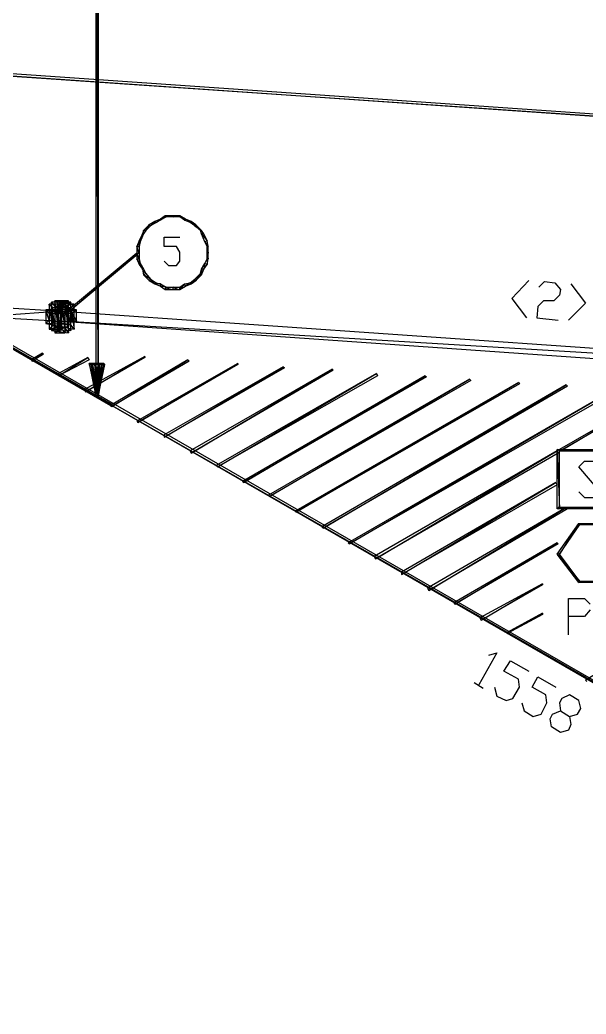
# Model space of a CAD drawing. Header units: millimetres. Extents: x 43 to 817, y 0 to 715.
# Drawn here: x 338.3 to 398.1, y 174.2 to 279.2 of the extents above; entities that cross this region are included whole.
import ezdxf

# ---------------------------------------------------------------- set-up
doc = ezdxf.new("R2010")
doc.units = ezdxf.units.MM
doc.layers.add('DIAGRAM', color=4, linetype='Continuous')

msp = doc.modelspace()

# ---------------------------------------------------------------- linework, layer by layer
at = {"layer": 'DIAGRAM'}
for p, q in [((346.6, 239.44), (346.36, 347.32)), ((346.36, 347.32), (346.36, 239.44)), ((346.6, 239.44), (346.36, 347.32)), ((346.6, 347.32), (346.6, 239.44)), ((561.16, 258.04), (330.28, 274)), ((330.28, 273.76), (561.16, 258.04)), ((330.28, 273.76), (561.16, 258.04)), ((561.16, 257.8), (330.28, 273.76)), ((353.2, 258.04), (353.68, 258.52)), ((353.68, 258.52), (353.2, 258.16)), ((353.2, 258.04), (353.68, 258.52)), ((353.68, 258.52), (353.8, 258.4)), ((354.52, 258.52), (353.68, 258.52)), ((353.68, 258.52), (353.8, 258.4)), ((353.8, 258.4), (354.52, 258.52)), ((353.8, 258.4), (354.52, 258.52)), ((354.52, 258.52), (354.52, 258.4)), ((354.52, 258.52), (354.52, 258.4)), ((354.52, 258.4), (355.24, 258.52)), ((355.24, 258.52), (354.52, 258.52)), ((354.52, 258.4), (355.24, 258.52)), ((355.24, 258.52), (355.24, 258.4)), ((355.24, 258.52), (355.24, 258.4)), ((355.84, 258.16), (355.24, 258.52)), ((352, 257.56), (351.4, 256.96)), ((351.64, 256.96), (352, 257.56)), ((351.64, 256.96), (352, 257.56)), ((352.12, 257.44), (351.64, 256.96)), ((352.6, 257.92), (352, 257.56)), ((352, 257.56), (352.12, 257.44)), ((352, 257.56), (352.12, 257.44)), ((352.12, 257.44), (352.6, 257.92)), ((352.12, 257.44), (352.6, 257.92)), ((352.72, 257.8), (352.12, 257.44)), ((353.2, 258.16), (352.6, 257.92)), ((352.6, 257.92), (352.72, 257.8)), ((352.6, 257.92), (352.72, 257.8)), ((352.72, 257.8), (353.2, 258.16)), ((352.72, 257.8), (353.2, 258.16)), ((353.2, 258.04), (352.72, 257.8)), ((353.8, 258.4), (353.2, 258.04)), ((353.2, 258.16), (353.2, 258.04)), ((353.2, 258.16), (353.2, 258.04)), ((354.52, 258.4), (353.8, 258.4)), ((355.24, 258.4), (354.52, 258.4)), ((355.24, 258.4), (355.84, 258.16)), ((355.24, 258.4), (355.84, 258.16)), ((355.72, 258.04), (355.24, 258.4)), ((355.84, 258.16), (355.72, 258.04)), ((355.84, 258.16), (355.72, 258.04)), ((355.72, 258.04), (356.44, 257.92)), ((355.72, 258.04), (356.44, 257.92)), ((356.32, 257.8), (355.72, 258.04)), ((356.44, 257.92), (355.84, 258.16)), ((356.44, 257.92), (356.32, 257.8)), ((356.44, 257.92), (356.32, 257.8)), ((356.32, 257.8), (356.92, 257.56)), ((356.32, 257.8), (356.92, 257.56)), ((356.8, 257.44), (356.32, 257.8)), ((356.92, 257.56), (356.44, 257.92)), ((356.92, 257.56), (356.8, 257.44)), ((356.92, 257.56), (356.8, 257.44)), ((356.8, 257.44), (357.52, 256.96)), ((356.8, 257.44), (357.52, 256.96)), ((357.4, 256.96), (356.8, 257.44)), ((357.52, 256.96), (356.92, 257.56)), ((351.28, 256.6), (350.92, 255.88)), ((351.04, 255.76), (351.28, 256.6)), ((351.04, 255.76), (351.28, 256.6)), ((351.4, 256.6), (351.04, 255.76)), ((351.4, 256.96), (351.28, 256.6)), ((351.28, 256.6), (351.4, 256.6)), ((351.28, 256.6), (351.4, 256.6)), ((351.4, 256.6), (351.4, 256.96)), ((351.4, 256.6), (351.4, 256.96)), ((351.4, 256.96), (351.64, 256.96)), ((351.64, 256.96), (351.4, 256.6)), ((351.4, 256.96), (351.64, 256.96)), ((357.52, 256.96), (357.4, 256.96)), ((357.52, 256.96), (357.4, 256.96)), ((357.4, 256.96), (357.76, 256.6)), ((357.4, 256.96), (357.76, 256.6)), ((357.52, 256.6), (357.4, 256.96)), ((357.76, 256.6), (357.52, 256.96)), ((357.76, 256.6), (357.52, 256.6)), ((357.76, 256.6), (357.52, 256.6)), ((357.52, 256.6), (358.12, 255.88)), ((357.52, 256.6), (358.12, 255.88)), ((357.88, 255.76), (357.52, 256.6)), ((358.12, 255.88), (357.76, 256.6)), ((350.92, 255.88), (350.68, 255.28)), ((350.92, 254.56), (350.68, 255.28)), ((350.68, 255.28), (350.68, 254.56)), ((350.92, 254.56), (350.68, 255.28)), ((350.68, 255.28), (350.92, 255.28)), ((350.68, 255.28), (350.92, 255.28)), ((350.92, 255.28), (350.92, 255.88)), ((350.92, 255.28), (350.92, 255.88)), ((350.92, 255.88), (351.04, 255.76)), ((350.92, 255.88), (351.04, 255.76)), ((351.04, 255.76), (350.92, 255.28)), ((350.92, 255.28), (350.92, 254.56)), ((353.56, 255.28), (353.56, 256.24)), ((353.56, 256.24), (355.24, 256.24)), ((354.88, 255.28), (353.56, 255.28)), ((355.24, 254.68), (354.88, 255.28)), ((358.12, 255.88), (357.88, 255.76)), ((358.12, 255.88), (357.88, 255.76)), ((357.88, 255.76), (358.24, 255.28)), ((357.88, 255.76), (358.24, 255.28)), ((358.12, 255.28), (357.88, 255.76)), ((358.24, 255.28), (358.12, 255.88)), ((358.24, 255.28), (358.12, 255.28)), ((358.24, 255.28), (358.12, 255.28)), ((358.12, 255.28), (358.24, 254.56)), ((358.12, 255.28), (358.24, 254.56)), ((358.12, 254.56), (358.12, 255.28)), ((358.24, 254.56), (358.24, 255.28)), ((350.68, 254.56), (342.76, 247.96)), ((342.88, 247.84), (350.68, 254.56)), ((342.88, 247.84), (350.68, 254.56)), ((350.8, 254.44), (342.88, 247.84)), ((350.68, 254.56), (350.8, 254.44)), ((350.92, 253.96), (350.68, 254.56)), ((350.68, 254.56), (350.68, 253.96)), ((350.92, 253.96), (350.68, 254.56)), ((350.68, 254.56), (350.92, 254.56)), ((350.68, 254.56), (350.92, 254.56)), ((350.92, 254.56), (350.92, 253.96)), ((355.24, 253.72), (355.24, 254.68)), ((358.24, 254.56), (358.12, 254.56)), ((358.24, 254.56), (358.12, 254.56)), ((358.12, 254.56), (358.24, 253.96)), ((358.12, 254.56), (358.24, 253.96)), ((358.12, 253.96), (358.12, 254.56)), ((358.24, 253.96), (358.24, 254.56)), ((351.04, 253.48), (350.68, 253.96)), ((350.68, 253.96), (350.92, 253.36)), ((351.04, 253.48), (350.68, 253.96)), ((350.68, 253.96), (350.92, 253.96)), ((350.68, 253.96), (350.92, 253.96)), ((350.92, 253.96), (351.04, 253.48)), ((350.92, 253.36), (351.04, 253.48)), ((350.92, 253.36), (351.04, 253.48)), ((351.4, 252.88), (350.92, 253.36)), ((350.92, 253.36), (351.28, 252.88)), ((351.4, 252.88), (350.92, 253.36)), ((351.04, 253.48), (351.4, 252.88)), ((353.56, 253.72), (354.04, 253.24)), ((354.04, 253.24), (354.88, 253.24)), ((354.88, 253.24), (355.24, 253.72)), ((357.52, 252.88), (357.88, 253.48)), ((357.88, 253.48), (357.76, 252.88)), ((357.88, 253.48), (357.76, 252.88)), ((357.76, 252.88), (358.12, 253.36)), ((357.88, 253.48), (358.12, 253.96)), ((358.12, 253.36), (357.88, 253.48)), ((358.12, 253.36), (357.88, 253.48)), ((358.24, 253.96), (358.12, 253.96)), ((358.24, 253.96), (358.12, 253.96)), ((358.12, 253.96), (358.12, 253.36)), ((358.12, 253.36), (358.24, 253.96)), ((358.12, 253.96), (358.12, 253.36)), ((351.64, 252.4), (351.28, 252.88)), ((351.28, 252.88), (351.4, 252.28)), ((351.64, 252.4), (351.28, 252.88)), ((351.28, 252.88), (351.4, 252.88)), ((351.28, 252.88), (351.4, 252.88)), ((351.4, 252.88), (351.64, 252.4)), ((351.4, 252.28), (351.64, 252.4)), ((351.4, 252.28), (351.64, 252.4)), ((352.12, 251.8), (351.4, 252.28)), ((351.4, 252.28), (352, 251.68)), ((352.12, 251.8), (351.4, 252.28)), ((351.64, 252.4), (352.12, 251.8)), ((356.8, 251.8), (357.4, 252.4)), ((357.4, 252.4), (356.92, 251.68)), ((357.4, 252.4), (356.92, 251.68)), ((356.92, 251.68), (357.52, 252.28)), ((357.4, 252.4), (357.52, 252.88)), ((357.52, 252.28), (357.4, 252.4)), ((357.52, 252.28), (357.4, 252.4)), ((357.76, 252.88), (357.52, 252.88)), ((357.76, 252.88), (357.52, 252.88)), ((357.52, 252.88), (357.52, 252.28)), ((357.52, 252.28), (357.76, 252.88)), ((357.52, 252.88), (357.52, 252.28)), ((352, 251.68), (352.12, 251.8)), ((352, 251.68), (352.12, 251.8)), ((352.72, 251.44), (352, 251.68)), ((352, 251.68), (352.6, 251.32)), ((352.72, 251.44), (352, 251.68)), ((352.12, 251.8), (352.72, 251.44)), ((352.6, 251.32), (352.72, 251.44)), ((352.6, 251.32), (352.72, 251.44)), ((353.2, 251.32), (352.6, 251.32)), ((352.6, 251.32), (353.2, 251.08)), ((353.2, 251.32), (352.6, 251.32)), ((352.72, 251.44), (353.2, 251.32)), ((353.2, 251.08), (353.2, 251.32)), ((353.2, 251.32), (353.8, 250.96)), ((353.2, 251.08), (353.2, 251.32)), ((353.8, 250.96), (353.2, 251.08)), ((353.2, 251.08), (353.68, 250.72)), ((353.8, 250.96), (353.2, 251.08)), ((355.72, 251.32), (355.24, 250.72)), ((355.72, 251.32), (355.24, 250.72)), ((355.24, 250.96), (355.72, 251.32)), ((355.24, 250.72), (355.84, 251.08)), ((355.72, 251.32), (356.32, 251.44)), ((355.84, 251.08), (355.72, 251.32)), ((355.84, 251.08), (355.72, 251.32)), ((356.32, 251.44), (355.84, 251.08)), ((356.32, 251.44), (355.84, 251.08)), ((355.84, 251.08), (356.44, 251.32)), ((356.32, 251.44), (356.8, 251.8)), ((356.44, 251.32), (356.32, 251.44)), ((356.44, 251.32), (356.32, 251.44)), ((356.8, 251.8), (356.44, 251.32)), ((356.8, 251.8), (356.44, 251.32)), ((356.44, 251.32), (356.92, 251.68)), ((356.92, 251.68), (356.8, 251.8)), ((356.92, 251.68), (356.8, 251.8)), ((392.08, 251.68), (390.28, 249.76)), ((393.16, 250.96), (393.76, 251.56)), ((393.76, 251.56), (394.84, 251.44)), ((394.84, 251.44), (395.44, 250.72)), ((396.52, 251.32), (398.08, 249.28)), ((354.52, 250.96), (353.68, 250.72)), ((354.52, 250.96), (353.68, 250.72)), ((353.68, 250.72), (353.8, 250.96)), ((353.68, 250.72), (353.8, 250.96)), ((353.68, 250.72), (354.52, 250.72)), ((353.8, 250.96), (354.52, 250.96)), ((355.24, 250.96), (354.52, 250.72)), ((355.24, 250.96), (354.52, 250.72)), ((354.52, 250.72), (354.52, 250.96)), ((354.52, 250.96), (355.24, 250.96)), ((354.52, 250.72), (354.52, 250.96)), ((354.52, 250.72), (355.24, 250.72)), ((355.24, 250.72), (355.24, 250.96)), ((355.24, 250.72), (355.24, 250.96)), ((395.32, 250.12), (394.72, 249.52)), ((395.44, 250.72), (395.32, 250.12)), ((341.8, 246.88), (341.44, 249.16)), ((341.44, 249.16), (341.44, 246.52)), ((341.8, 246.88), (341.44, 249.16)), ((341.44, 249.16), (341.8, 248.8)), ((341.44, 249.16), (341.8, 248.8)), ((344.08, 249.16), (341.44, 249.16)), ((342.04, 246.76), (341.68, 249.4)), ((341.68, 249.4), (341.68, 246.4)), ((342.04, 246.76), (341.68, 249.4)), ((341.68, 249.4), (342.04, 248.92)), ((341.68, 249.4), (342.04, 248.92)), ((343.72, 249.4), (341.68, 249.4)), ((341.8, 248.8), (344.08, 249.16)), ((341.8, 248.8), (344.08, 249.16)), ((342.4, 246.52), (342.04, 249.52)), ((342.04, 249.52), (342.04, 246.16)), ((342.4, 246.52), (342.04, 249.52)), ((342.04, 249.52), (342.4, 249.16)), ((342.04, 249.52), (342.4, 249.16)), ((343.48, 249.52), (342.04, 249.52)), ((342.04, 248.92), (343.72, 249.4)), ((342.04, 248.92), (343.72, 249.4)), ((342.28, 246.4), (342.64, 249.52)), ((342.64, 246.4), (342.28, 249.52)), ((342.28, 249.52), (342.28, 246.4)), ((342.64, 246.4), (342.28, 249.52)), ((342.28, 249.52), (342.64, 249.16)), ((342.28, 249.52), (342.64, 249.16)), ((343.12, 249.52), (342.28, 249.52)), ((342.4, 249.16), (343.48, 249.52)), ((342.4, 249.16), (343.48, 249.52)), ((342.4, 249.16), (342.4, 246.52)), ((343.12, 249.16), (342.4, 249.16)), ((343, 249.52), (342.64, 249.52)), ((342.64, 249.52), (342.64, 246.4)), ((342.64, 246.4), (343, 249.52)), ((342.64, 249.52), (342.64, 246.4)), ((342.64, 249.16), (343.12, 249.52)), ((342.64, 249.16), (343.12, 249.52)), ((342.64, 249.16), (342.64, 246.4)), ((342.76, 249.16), (342.64, 249.16)), ((343.12, 249.52), (342.76, 249.16)), ((343.12, 249.52), (342.76, 249.16)), ((342.76, 249.16), (343.12, 246.16)), ((342.76, 249.16), (343.12, 246.16)), ((342.76, 246.52), (342.76, 249.16)), ((343.12, 246.16), (343.12, 249.52)), ((343.48, 249.52), (343.12, 249.16)), ((343.48, 249.52), (343.12, 249.16)), ((343.12, 249.16), (343.48, 246.16)), ((343.12, 249.16), (343.48, 246.16)), ((343.12, 246.64), (343.12, 249.16)), ((343.72, 249.4), (343.36, 248.92)), ((343.72, 249.4), (343.36, 248.92)), ((343.48, 246.16), (343.48, 249.52)), ((343.72, 246.4), (343.72, 249.4)), ((344.08, 249.16), (343.72, 248.8)), ((344.08, 249.16), (343.72, 248.8)), ((344.08, 246.52), (344.08, 249.16)), ((390.28, 249.76), (391.84, 247.72)), ((393.64, 249.52), (393.04, 248.92)), ((394.72, 249.52), (393.64, 249.52)), ((398.08, 249.28), (396.28, 247.48)), ((330.28, 248.68), (459.64, 174.4)), ((330.28, 248.68), (459.64, 174.4)), ((459.64, 174.16), (330.28, 248.68)), ((459.64, 174.4), (330.4, 248.92)), ((334.6, 248.92), (342.76, 248.44)), ((342.76, 248.44), (334.6, 247.84)), ((342.76, 248.44), (334.6, 247.84)), ((341.44, 247.48), (341.08, 248.56)), ((341.08, 248.56), (341.08, 247.12)), ((341.44, 247.48), (341.08, 248.56)), ((341.08, 248.56), (341.44, 248.2)), ((341.08, 248.56), (341.44, 248.2)), ((344.32, 248.56), (341.08, 248.56)), ((341.44, 248.2), (344.32, 248.56)), ((341.44, 248.2), (344.32, 248.56)), ((341.44, 248.2), (341.44, 247.48)), ((343.84, 248.2), (341.44, 248.2)), ((341.8, 248.8), (341.8, 246.88)), ((343.72, 248.8), (341.8, 248.8)), ((342.04, 248.92), (342.04, 246.76)), ((343.36, 248.92), (342.04, 248.92)), ((342.76, 247.36), (342.76, 248.44)), ((342.76, 248.44), (453.04, 240.76)), ((342.76, 247.36), (342.76, 248.44)), ((342.76, 247.96), (342.88, 247.84)), ((343.36, 248.92), (343.72, 246.4)), ((343.36, 248.92), (343.72, 246.4)), ((343.36, 246.76), (343.36, 248.92)), ((343.72, 248.8), (344.08, 246.52)), ((343.72, 248.8), (344.08, 246.52)), ((343.72, 247), (343.72, 248.8)), ((344.32, 248.56), (343.84, 248.2)), ((344.32, 248.56), (343.84, 248.2)), ((343.84, 248.2), (344.32, 247.36)), ((343.84, 248.2), (344.32, 247.36)), ((343.84, 247.36), (343.84, 248.2)), ((344.32, 247.36), (344.32, 248.56)), ((393.04, 248.92), (392.92, 247.72)), ((348.04, 238.6), (331.96, 247.6)), ((331.96, 247.6), (347.92, 238.48)), ((348.04, 238.6), (331.96, 247.6)), ((332.08, 247.72), (348.04, 238.6)), ((334.6, 247.84), (342.76, 247.36)), ((341.08, 247.12), (341.44, 247.48)), ((341.08, 247.12), (341.44, 247.48)), ((343.72, 247), (341.08, 247.12)), ((341.08, 247.12), (344.08, 246.52)), ((343.72, 247), (341.08, 247.12)), ((341.44, 247.48), (343.72, 247)), ((341.44, 246.52), (341.8, 246.88)), ((341.44, 246.52), (341.8, 246.88)), ((341.8, 246.88), (343.36, 246.76)), ((453.04, 240.76), (342.76, 247.36)), ((342.76, 247.36), (452.92, 239.68)), ((453.04, 240.76), (342.76, 247.36)), ((344.08, 246.52), (343.72, 247)), ((344.08, 246.52), (343.72, 247)), ((344.32, 247.36), (343.84, 247.36)), ((392.92, 247.72), (395.2, 247.48)), ((343.36, 246.76), (341.44, 246.52)), ((343.36, 246.76), (341.44, 246.52)), ((341.44, 246.52), (343.72, 246.4)), ((341.68, 246.4), (342.04, 246.76)), ((341.68, 246.4), (342.04, 246.76)), ((343.12, 246.64), (341.68, 246.4)), ((343.12, 246.64), (341.68, 246.4)), ((341.68, 246.4), (343.48, 246.16)), ((342.04, 246.76), (343.12, 246.64)), ((342.76, 246.52), (342.04, 246.16)), ((342.76, 246.52), (342.04, 246.16)), ((342.04, 246.16), (342.4, 246.52)), ((342.04, 246.16), (342.4, 246.52)), ((342.04, 246.16), (343.12, 246.16)), ((342.64, 246.4), (342.28, 246.4)), ((342.28, 246.4), (342.64, 246.4)), ((342.4, 246.52), (342.76, 246.52)), ((343.12, 246.16), (342.76, 246.52)), ((343.12, 246.16), (342.76, 246.52)), ((343.48, 246.16), (343.12, 246.64)), ((343.48, 246.16), (343.12, 246.64)), ((343.72, 246.4), (343.36, 246.76)), ((343.72, 246.4), (343.36, 246.76)), ((340.72, 244), (339.52, 243.28)), ((339.64, 243.16), (340.72, 244)), ((339.64, 243.16), (340.72, 244)), ((340.84, 243.88), (339.64, 243.16)), ((340.72, 244), (340.84, 243.88)), ((339.52, 243.28), (339.64, 243.16)), ((342.4, 241.6), (345.52, 243.52)), ((345.52, 243.52), (342.4, 241.84)), ((342.4, 241.6), (345.52, 243.52)), ((345.64, 243.28), (342.4, 241.6)), ((351.52, 243.64), (345.16, 240.16)), ((345.28, 239.92), (351.52, 243.64)), ((345.28, 239.92), (351.52, 243.64)), ((351.52, 243.52), (345.28, 239.92)), ((345.52, 243.52), (345.64, 243.28)), ((346.6, 239.56), (345.64, 242.92)), ((345.64, 242.92), (346.36, 239.44)), ((346.6, 239.56), (345.64, 242.92)), ((345.64, 242.92), (345.88, 242.8)), ((345.64, 242.92), (345.88, 242.8)), ((347.2, 242.92), (345.64, 242.92)), ((345.88, 242.8), (347.2, 242.92)), ((345.88, 242.8), (347.2, 242.92)), ((345.88, 242.8), (346.6, 239.56)), ((347.2, 242.8), (345.88, 242.8)), ((346.6, 239.56), (345.88, 242.8)), ((345.88, 242.8), (346.36, 239.44)), ((346.6, 239.56), (345.88, 242.8)), ((345.88, 242.8), (346, 242.8)), ((346, 242.8), (346.6, 239.56)), ((346.6, 239.56), (346.24, 242.8)), ((346.24, 242.8), (346.36, 239.44)), ((346.6, 239.56), (346.24, 242.8)), ((346.24, 242.8), (346.36, 242.8)), ((346.6, 239.56), (346.24, 242.8)), ((346.24, 242.8), (346.36, 239.44)), ((346.6, 239.56), (346.24, 242.8)), ((346.24, 242.8), (346.36, 242.8)), ((346.36, 239.56), (347.2, 242.92)), ((346.36, 239.56), (346.96, 242.8)), ((346.36, 239.56), (346.72, 242.8)), ((346.36, 242.8), (346.6, 239.56)), ((346.36, 239.56), (346.6, 242.8)), ((346.36, 242.8), (346.6, 239.56)), ((347.2, 242.92), (346.6, 239.44)), ((347.2, 242.92), (346.6, 239.44)), ((346.6, 239.44), (347.32, 242.8)), ((346.96, 242.8), (346.6, 239.44)), ((346.6, 239.44), (347.2, 242.8)), ((346.96, 242.8), (346.6, 239.44)), ((346.72, 242.8), (346.6, 239.44)), ((346.6, 239.44), (346.96, 242.8)), ((346.72, 242.8), (346.6, 239.44)), ((346.72, 242.8), (346.6, 242.8)), ((346.6, 242.8), (346.6, 239.44)), ((346.6, 239.44), (346.72, 242.8)), ((346.6, 242.8), (346.6, 239.44)), ((346.96, 242.8), (346.72, 242.8)), ((347.2, 242.8), (346.96, 242.8)), ((347.32, 242.8), (347.2, 242.92)), ((347.2, 242.92), (347.2, 242.8)), ((356.08, 243.28), (347.92, 238.48)), ((348.04, 238.36), (356.08, 243.28)), ((348.04, 238.36), (356.08, 243.28)), ((356.2, 243.16), (348.04, 238.36)), ((361.36, 242.92), (350.68, 236.8)), ((350.8, 236.68), (361.36, 242.92)), ((350.8, 236.68), (361.36, 242.92)), ((361.36, 242.8), (350.8, 236.68)), ((351.52, 243.64), (351.52, 243.52)), ((356.08, 243.28), (356.2, 243.16)), ((361.36, 242.92), (361.36, 242.8)), ((342.4, 241.84), (342.4, 241.6)), ((353.56, 235.12), (366.16, 242.56)), ((366.16, 242.56), (353.56, 235.36)), ((353.56, 235.12), (366.16, 242.56)), ((366.28, 242.44), (353.56, 235.12)), ((371.32, 242.32), (356.32, 233.68)), ((356.44, 233.44), (371.32, 242.32)), ((356.44, 233.44), (371.32, 242.32)), ((371.44, 242.2), (356.44, 233.44)), ((376, 241.84), (359.08, 232.12)), ((359.2, 232), (376, 241.84)), ((359.2, 232), (376, 241.84)), ((366.16, 242.56), (366.28, 242.44)), ((371.32, 242.32), (371.44, 242.2)), ((376, 241.84), (376.12, 241.6)), ((376.12, 241.6), (359.2, 232)), ((381.16, 241.6), (361.84, 230.44)), ((361.96, 230.32), (381.16, 241.6)), ((361.96, 230.32), (381.16, 241.6)), ((381.28, 241.48), (361.96, 230.32)), ((385.84, 241.24), (364.6, 229)), ((364.72, 228.88), (385.84, 241.24)), ((364.72, 228.88), (385.84, 241.24)), ((385.96, 241.12), (364.72, 228.88)), ((367.48, 227.2), (391, 240.88)), ((391, 240.88), (367.48, 227.32)), ((367.48, 227.2), (391, 240.88)), ((391.12, 240.76), (367.48, 227.2)), ((396.04, 240.64), (370.24, 225.64)), ((370.36, 225.52), (396.04, 240.64)), ((370.36, 225.52), (396.04, 240.64)), ((381.16, 241.6), (381.28, 241.48)), ((385.84, 241.24), (385.96, 241.12)), ((391, 240.88), (391.12, 240.76)), ((396.04, 240.64), (396.16, 240.52)), ((345.16, 240.16), (345.28, 239.92)), ((346.6, 239.44), (346.36, 239.56)), ((346.36, 239.44), (346.6, 239.56)), ((346.6, 239.44), (346.36, 239.56)), ((346.36, 239.44), (346.6, 239.56)), ((346.6, 239.44), (346.36, 239.56)), ((346.36, 239.44), (346.6, 239.56)), ((346.6, 239.44), (346.36, 239.56)), ((346.36, 239.44), (346.6, 239.56)), ((396.16, 240.52), (370.36, 225.52)), ((401.08, 240.16), (373, 223.96)), ((373.12, 223.84), (401.08, 240.16)), ((373.12, 223.84), (401.08, 240.16)), ((401.2, 239.92), (373.12, 223.84)), ((405.88, 239.92), (395.32, 233.8)), ((395.44, 233.68), (405.88, 239.92)), ((395.44, 233.68), (405.88, 239.92)), ((406, 239.8), (395.44, 233.68)), ((346.36, 239.44), (346.6, 239.44)), ((347.92, 238.48), (348.04, 238.6)), ((347.92, 238.48), (348.04, 238.36)), ((350.68, 236.8), (350.8, 236.68)), ((353.56, 235.36), (353.56, 235.12)), ((356.32, 233.68), (356.44, 233.44)), ((395.08, 233.68), (375.76, 222.52)), ((375.88, 222.28), (395.08, 233.68)), ((375.88, 222.28), (395.08, 233.68)), ((395.2, 233.44), (375.88, 222.28)), ((395.32, 233.68), (395.08, 233.8)), ((395.08, 233.8), (405.28, 233.8)), ((395.32, 233.68), (395.08, 233.8)), ((395.08, 233.8), (395.32, 227.56)), ((395.08, 233.8), (395.32, 227.56)), ((395.08, 227.56), (395.08, 233.8)), ((395.08, 233.68), (395.2, 233.44)), ((405.28, 233.8), (395.32, 233.68)), ((405.28, 233.8), (395.32, 233.68)), ((395.32, 233.8), (395.44, 233.68)), ((395.32, 233.68), (405.16, 233.68)), ((395.32, 227.56), (395.32, 233.68)), ((397.36, 232), (397.96, 232.6)), ((397.96, 232.6), (399.04, 232.6)), ((359.08, 232.12), (359.2, 232)), ((399.64, 229.36), (397.36, 232)), ((361.84, 230.44), (361.96, 230.32)), ((378.64, 220.6), (394.96, 230.32)), ((394.96, 230.32), (378.64, 220.84)), ((378.64, 220.6), (394.96, 230.32)), ((395.08, 230.08), (378.64, 220.6)), ((394.96, 230.32), (395.08, 230.08)), ((397.36, 229.36), (397.96, 228.76)), ((364.6, 229), (364.72, 228.88)), ((397.96, 228.76), (399.04, 228.76)), ((367.48, 227.32), (367.48, 227.2)), ((396.04, 227.68), (381.4, 219.16)), ((381.52, 218.92), (396.04, 227.68)), ((381.52, 218.92), (396.04, 227.68)), ((396.16, 227.56), (381.52, 218.92)), ((395.32, 227.56), (395.08, 227.56)), ((395.2, 227.68), (395.2, 227.56)), ((395.2, 227.56), (405.16, 227.68)), ((405.16, 227.68), (395.2, 227.68)), ((395.2, 227.56), (405.16, 227.68)), ((405.28, 227.56), (395.2, 227.56)), ((396.04, 227.68), (396.16, 227.56)), ((395.08, 222.76), (397.36, 226)), ((397.36, 226), (395.32, 222.76)), ((397.36, 226), (395.32, 222.76)), ((395.32, 222.76), (397.48, 225.88)), ((397.48, 225.88), (397.36, 226)), ((397.36, 226), (412, 226)), ((397.48, 225.88), (397.36, 226)), ((412, 226), (397.48, 225.88)), ((412, 226), (397.48, 225.88)), ((397.48, 225.88), (411.88, 225.88)), ((370.24, 225.64), (370.36, 225.52)), ((373, 223.96), (373.12, 223.84)), ((395.08, 223.96), (384.16, 217.6)), ((384.28, 217.48), (395.08, 223.96)), ((384.28, 217.48), (395.08, 223.96)), ((395.2, 223.84), (384.28, 217.48)), ((395.08, 223.96), (395.2, 223.84)), ((395.32, 222.76), (395.08, 222.76)), ((395.32, 222.76), (395.08, 222.76)), ((395.08, 222.76), (397.48, 219.88)), ((395.08, 222.76), (397.48, 219.88)), ((397.36, 219.76), (395.08, 222.76)), ((397.48, 219.88), (395.32, 222.76)), ((375.76, 222.52), (375.88, 222.28)), ((378.64, 220.84), (378.64, 220.6)), ((393.52, 219.64), (386.92, 216.04)), ((387.04, 215.8), (393.52, 219.64)), ((387.04, 215.8), (393.52, 219.64)), ((393.52, 219.64), (393.52, 219.52)), ((397.36, 219.88), (397.36, 219.76)), ((397.36, 219.76), (411.88, 219.88)), ((411.88, 219.88), (397.36, 219.88)), ((397.36, 219.76), (411.88, 219.88)), ((397.48, 219.88), (397.36, 219.76)), ((412, 219.76), (397.36, 219.76)), ((381.4, 219.16), (381.52, 218.92)), ((393.52, 219.52), (387.04, 215.8)), ((384.16, 217.6), (384.28, 217.48)), ((396.28, 214.24), (396.28, 218.08)), ((396.28, 218.08), (397.96, 218.08)), ((397.96, 218.08), (398.56, 217.48)), ((389.8, 214.36), (393.52, 216.52)), ((393.52, 216.52), (389.8, 214.48)), ((389.8, 214.36), (393.52, 216.52)), ((393.52, 216.52), (393.52, 216.4)), ((398.56, 216.88), (397.96, 216.16)), ((386.92, 216.04), (387.04, 215.8)), ((393.52, 216.4), (389.8, 214.36)), ((397.96, 216.16), (396.28, 216.16)), ((389.8, 214.48), (389.8, 214.36)), ((388.72, 212.32), (386.8, 208.96)), ((387.88, 212.08), (388.72, 212.32)), ((389.44, 210.4), (390.16, 211.48)), ((390.16, 211.48), (392.08, 210.4)), ((401.32, 211.36), (398.08, 209.44)), ((391, 209.56), (389.44, 210.4)), ((386.32, 209.2), (387.28, 208.6)), ((391.12, 208.72), (391, 209.56)), ((392.44, 208.72), (393.04, 209.8)), ((393.04, 209.8), (394.96, 208.72)), ((398.08, 209.44), (398.2, 209.32)), ((388.48, 208.72), (388.72, 207.76)), ((390.4, 207.52), (391.12, 208.72)), ((393.88, 207.88), (392.44, 208.72)), ((388.72, 207.76), (389.68, 207.28)), ((389.68, 207.28), (390.4, 207.52)), ((391.36, 207.04), (391.6, 206.2)), ((393.4, 205.84), (394, 207.04)), ((394, 207.04), (393.88, 207.88)), ((395.56, 207.52), (395.32, 207.04)), ((395.32, 207.04), (395.44, 206.2)), ((396.4, 207.88), (395.56, 207.52)), ((397.36, 207.28), (396.4, 207.88)), ((397.6, 206.44), (397.36, 207.28)), ((391.6, 206.2), (392.56, 205.6)), ((394.6, 205.84), (395.44, 206.2)), ((395.44, 206.2), (396.4, 205.6)), ((397.24, 205.84), (397.6, 206.44)), ((392.56, 205.6), (393.4, 205.84)), ((394.36, 205.36), (394.6, 205.84)), ((394.48, 204.52), (394.36, 205.36)), ((396.4, 205.6), (397.24, 205.84)), ((396.4, 205.6), (396.52, 204.76)), ((395.44, 203.92), (394.48, 204.52)), ((396.28, 204.16), (395.44, 203.92)), ((396.52, 204.76), (396.28, 204.16))]:
    msp.add_line(p, q, dxfattribs=at)

doc.saveas('drawing.dxf')
